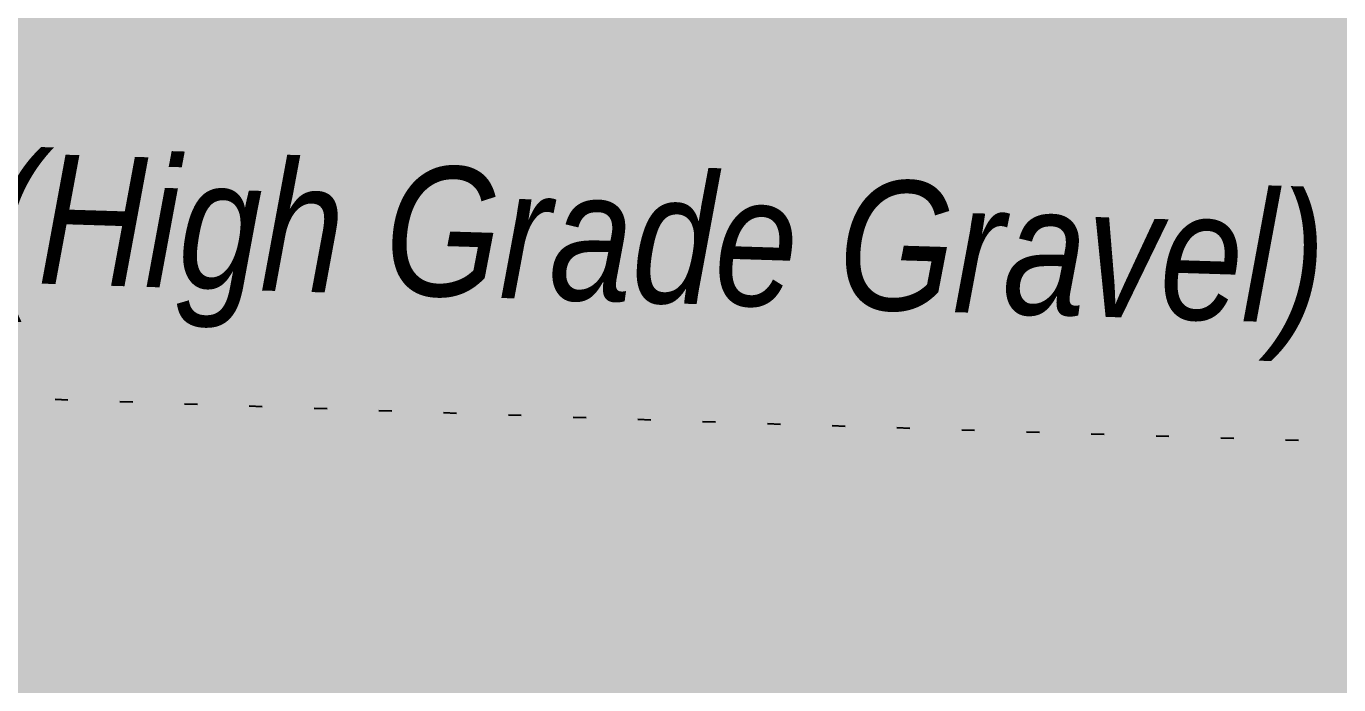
# Model space of a CAD drawing. Extents: x 318135 to 320565, y 5636722 to 5638970.
# Drawn here: x 319518.7 to 319619.9, y 5637923.9 to 5637974.7 of the extents above; entities that cross this region are included whole.
import ezdxf
from ezdxf.enums import TextEntityAlignment as Align

# ---------------------------------------------------------------- set-up
doc = ezdxf.new("R2010")
doc.units = 0
doc.header["$LTSCALE"] = 5
doc.linetypes.add('foc-TOPO', pattern=[1, 0.2, -0.8])
doc.layers.add('AS-ROADS', color=254, linetype='Continuous')
doc.layers.add('T-GENERAL', color=48, linetype='foc-TOPO')
doc.layers.add('T-TEXT', color=48, linetype='Continuous', lineweight=18)
doc.styles.add('80LS', font='ARIALNI.TTF', dxfattribs={"height": 10})

msp = doc.modelspace()

# ---------------------------------------------------------------- hatches: boundary and pattern name
at = {"layer": 'AS-ROADS'}
h = msp.add_hatch(color=256, dxfattribs=at)
h.dxf.hatch_style = 1
h.paths.add_polyline_path([(320565.099, 5637953.036), (320445.152, 5637957.01), (320315.452, 5637965.46), (320183.882, 5637966.82), (319981.672, 5637968.74), (319780.932, 5637978.05), (319575.362, 5637983.53), (319425.932, 5637987.726), (319425.932, 5637910.86), (319475.002, 5637909.8), (319575.222, 5637907.27), (319675.632, 5637904.41), (319779.652, 5637902.94), (319979.082, 5637898), (320180.782, 5637888.96), (320316.742, 5637884.92), (320444.352, 5637884.47), (320565.099, 5637879.815)])

# ---------------------------------------------------------------- linework, layer by layer
at = {"layer": 'T-GENERAL', "flags": 128}
msp.add_lwpolyline([(319425.932, 5637949.193), (319574.272, 5637944.11), (319783.482, 5637937.56), (319980.732, 5637930.61), (320172.011, 5637924.004)], dxfattribs=at)

# ---------------------------------------------------------------- texts
at = {"layer": 'T-TEXT', "style": '80LS'}
msp.add_text('(High Grade Gravel)', height=9.9985, rotation=358.20995, dxfattribs=at).set_placement((319567.371, 5637958.377), align=Align.MIDDLE_CENTER)

doc.saveas('drawing.dxf')
